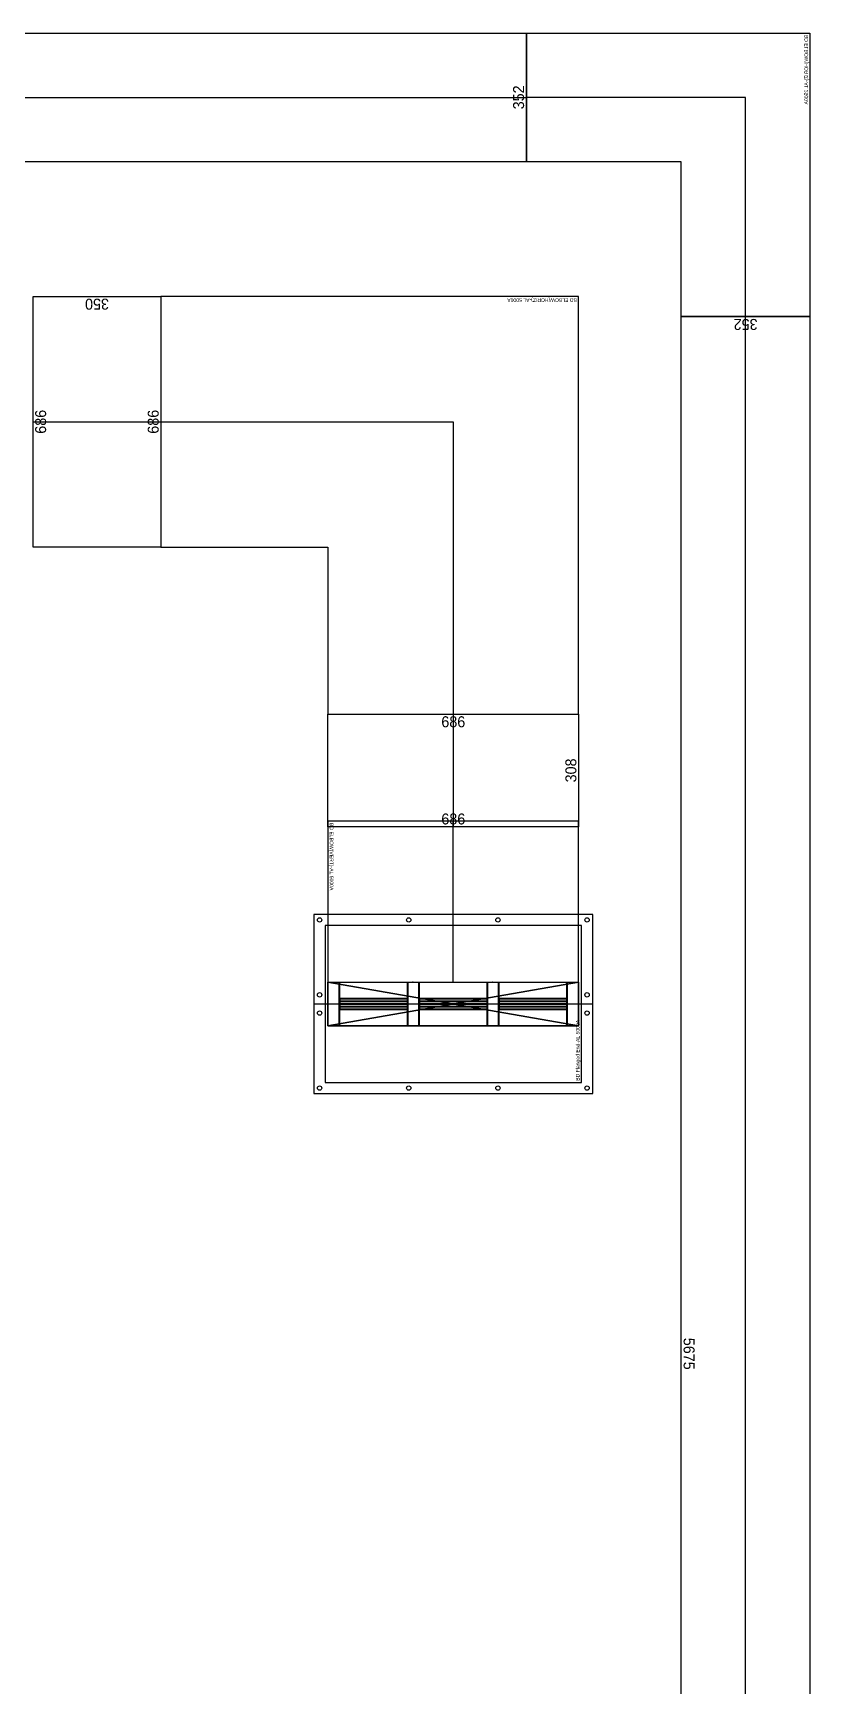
# Model space of a CAD drawing. Header units: millimetres. Extents: x 28486 to 374549, y -351975 to 868946.
# Drawn here: x 128954 to 131080, y 830939 to 835461 of the extents above; entities that cross this region are included whole.
import ezdxf
from ezdxf.enums import TextEntityAlignment as Align

# ---------------------------------------------------------------- set-up
doc = ezdxf.new("R2010")
doc.units = ezdxf.units.MM
doc.header["$LTSCALE"] = 150
doc.layers.get('Defpoints').update_dxf_attribs({"color": 150})
doc.layers.add('-----27 Bus Duct_LV_380-220V', color=200, linetype='Continuous')
doc.styles.add('ELEC', font='')
doc.styles.get("Standard").update_dxf_attribs({"font": ''})
doc.styles.get('ELEC').set_extended_font_data('Dotum')
doc.styles.get('Standard').set_extended_font_data('Dotum')
doc.dimstyles.new('전기통신참고용-치수', dxfattribs={"dimscale": 15, "dimtxt": 2, "dimasz": 0, "dimexe": 0, "dimexo": 0, "dimgap": 0.4, "dimtad": 4, "dimdec": 0, "dimzin": 0, "dimdsep": 46, "dimtxsty": 'Standard', "dimblk": 'NONE', "dimcen": 0, "dimse1": 1, "dimse2": 1, "dimsd1": 1, "dimsd2": 1, "dimclrd": 8, "dimclre": 8, "dimclrt": 8, "dimadec": 0, "dimazin": 0, "dimtfac": 1, "dimtdec": 0, "dimtix": 1, "dimtmove": 2, "dimatfit": 0, "dimldrblk": 'NONE', "dimfxl": 2, "dimtolj": 1, "dimtzin": 0, "dimarcsym": 0})

# ---------------------------------------------------------------- blocks, each defined once
blk = doc.blocks.new('*D944')
at = {"layer": 'Defpoints', "color": 0, "transparency": 16777216}
for p in [(0, 62.2), (352, 62.2), (352, 62.2)]:
    blk.add_point(p, dxfattribs=at)
at = {"color": 0, "transparency": 16777216, "insert": (176, 41.2), "char_height": 30, "attachment_point": 5}
blk.add_mtext('\\A1;{\\C0;352}', dxfattribs=at)
blk = doc.blocks.new('_None')
blk = doc.blocks.new('*D945')
at = {"layer": 'Defpoints', "color": 0, "transparency": 16777216}
for p in [(352, 62.2), (352, 62.2), (352, -5613.2)]:
    blk.add_point(p, dxfattribs=at)
at = {"color": 0, "transparency": 16777216, "insert": (331, -2775.5), "char_height": 30, "attachment_point": 5, "rotation": 90}
blk.add_mtext('\\A1;{\\C0;5675}', dxfattribs=at)
blk = doc.blocks.new('*D946')
at = {"layer": 'Defpoints', "color": 0, "transparency": 16777216}
for p in [(0, -5613.2), (352, -5613.2), (352, -5613.2)]:
    blk.add_point(p, dxfattribs=at)
at = {"color": 0, "transparency": 16777216, "insert": (176, -5592.1), "char_height": 30, "attachment_point": 5}
blk.add_mtext('\\A1;{\\C0;352}', dxfattribs=at)
blk = doc.blocks.new('*U79')
at = {"color": 0}
blk.add_line((0, 381.5), (0, -381.5), dxfattribs=at)
at = {"color": 1}
for p, q in [((60, 343), (-60, -343)), ((-60, 343), (60, -343))]:
    blk.add_line(p, q, dxfattribs=at)
at = {"color": 0}
for points in [[(-245, -381.5), (245, -381.5), (245, 381.5), (-245, 381.5)], [(-215, -350.5), (215, -350.5), (215, 350.5), (-215, 350.5)]]:
    blk.add_lwpolyline(points, close=True, dxfattribs=at)
at = {"color": 1}
blk.add_lwpolyline([(60, -343), (-60, -343), (-60, 343), (60, 343)], close=True, dxfattribs=at)
for points in [[(-60, 123, -0.4142136), (-58, 125), (-17.2, 125, 0.4142136), (-16.2, 126), (-16.2, 310, 0.4142136), (-17.2, 311), (-58, 311, -0.4142136), (-60, 313), (-60, 343, -0.4142136), (-59, 342), (-59, 313, 0.4142136), (-58, 312), (58, 312, 0.4142136), (59, 313), (59, 342, -0.4142136), (60, 343), (60, 313, -0.4142136), (58, 311), (17.2, 311, 0.4142136), (16.2, 310), (16.2, 126, 0.4142136), (17.2, 125), (58, 125, -0.4142136), (60, 123), (60, 111, -0.4142136), (59, 112), (59, 123, 0.4142136), (58, 124), (-58, 124, 0.4142136), (-59, 123), (-59, 112, -0.4142136), (-60, 111), (-60, 111), (-60, 111), (-60, 111)], [(-15.2, 126), (-15.2, 310, -0.4142136), (-14.2, 311), (14.2, 311, -0.4142136), (15.2, 310), (15.2, 126, -0.4142136), (14.2, 125), (-14.2, 125, -0.4142136)], [(-14.2, 127), (-14.2, 309, -0.4142136), (-13.2, 310), (-8.85, 310, -0.4142136), (-7.85, 309), (-7.85, 127, -0.4142136), (-8.85, 126), (-13.2, 126, -0.4142136)], [(-6.85, 127), (-6.85, 309, -0.4142136), (-5.85, 310), (-1.5, 310, -0.4142136), (-0.5, 309), (-0.5, 127, -0.4142136), (-1.5, 126), (-5.85, 126, -0.4142136)], [(0.5, 127), (0.5, 309, -0.4142136), (1.5, 310), (5.85, 310, -0.4142136), (6.85, 309), (6.85, 127, -0.4142136), (5.85, 126), (1.5, 126, -0.4142136)], [(7.85, 127), (7.85, 309, -0.4142136), (8.85, 310), (13.2, 310, -0.4142136), (14.2, 309), (14.2, 127, -0.4142136), (13.2, 126), (8.85, 126, -0.4142136)], [(-60, -95, -0.4142136), (-58, -93), (-17.2, -93, 0.4142136), (-16.2, -92), (-16.2, 92, 0.4142136), (-17.2, 93), (-58, 93, -0.4142136), (-60, 95), (-60, 109, -0.4142136), (-59, 108), (-59, 95, 0.4142136), (-58, 94), (58, 94, 0.4142136), (59, 95), (59, 108, -0.4142136), (60, 109), (60, 95, -0.4142136), (58, 93), (17.2, 93, 0.4142136), (16.2, 92), (16.2, -92, 0.4142136), (17.2, -93), (58, -93, -0.4142136), (60, -95), (60, -108, -0.4142136), (59, -107), (59, -95, 0.4142136), (58, -94), (-58, -94, 0.4142136), (-59, -95), (-59, -107, -0.4142136), (-60, -108), (-60, -108), (-60, -108), (-60, -108)], [(-15.2, -92), (-15.2, 92, -0.4142136), (-14.2, 93), (14.2, 93, -0.4142136), (15.2, 92), (15.2, -92, -0.4142136), (14.2, -93), (-14.2, -93, -0.4142136)], [(-14.2, -91), (-14.2, 91, -0.4142136), (-13.2, 92), (-8.85, 92, -0.4142136), (-7.85, 91), (-7.85, -91, -0.4142136), (-8.85, -92), (-13.2, -92, -0.4142136)], [(-6.85, -91), (-6.85, 91, -0.4142136), (-5.85, 92), (-1.5, 92, -0.4142136), (-0.5, 91), (-0.5, -91, -0.4142136), (-1.5, -92), (-5.85, -92, -0.4142136)], [(0.5, -91), (0.5, 91, -0.4142136), (1.5, 92), (5.85, 92, -0.4142136), (6.85, 91), (6.85, -91, -0.4142136), (5.85, -92), (1.5, -92, -0.4142136)], [(7.85, -91), (7.85, 91, -0.4142136), (8.85, 92), (13.2, 92, -0.4142136), (14.2, 91), (14.2, -91, -0.4142136), (13.2, -92), (8.85, -92, -0.4142136)], [(-60, -313, -0.4142136), (-58, -311), (-17.2, -311, 0.4142136), (-16.2, -310), (-16.2, -126, 0.4142136), (-17.2, -125), (-58, -125, -0.4142136), (-60, -123), (-60, -110, -0.4142136), (-59, -111), (-59, -123, 0.4142136), (-58, -124), (58, -124, 0.4142136), (59, -123), (59, -111, -0.4142136), (60, -110), (60, -123, -0.4142136), (58, -125), (17.2, -125, 0.4142136), (16.2, -126), (16.2, -310, 0.4142136), (17.2, -311), (58, -311, -0.4142136), (60, -313), (60, -343, -0.4142136), (59, -342), (59, -313, 0.4142136), (58, -312), (-58, -312, 0.4142136), (-59, -313), (-59, -342, -0.4142136), (-60, -343), (-60, -343), (-60, -343), (-60, -343)], [(-15.2, -310), (-15.2, -126, -0.4142136), (-14.2, -125), (14.2, -125, -0.4142136), (15.2, -126), (15.2, -310, -0.4142136), (14.2, -311), (-14.2, -311, -0.4142136)], [(-14.2, -309), (-14.2, -127, -0.4142136), (-13.2, -126), (-8.85, -126, -0.4142136), (-7.85, -127), (-7.85, -309, -0.4142136), (-8.85, -310), (-13.2, -310, -0.4142136)], [(-6.85, -309), (-6.85, -127, -0.4142136), (-5.85, -126), (-1.5, -126, -0.4142136), (-0.5, -127), (-0.5, -309, -0.4142136), (-1.5, -310), (-5.85, -310, -0.4142136)], [(0.5, -309), (0.5, -127, -0.4142136), (1.5, -126), (5.85, -126, -0.4142136), (6.85, -127), (6.85, -309, -0.4142136), (5.85, -310), (1.5, -310, -0.4142136)], [(7.85, -309), (7.85, -127, -0.4142136), (8.85, -126), (13.2, -126, -0.4142136), (14.2, -127), (14.2, -309, -0.4142136), (13.2, -310), (8.85, -310, -0.4142136)]]:
    blk.add_lwpolyline(points, format="xyb", close=True, dxfattribs=at)
at = {"color": 0}
for centre in [(-230, 366), (-25, 366), (25, 366), (230, 366), (-230, 122), (230, 122), (-230, -122), (230, -122), (-230, -366), (-25, -366), (25, -366), (230, -366)]:
    blk.add_circle(centre, 6, dxfattribs=at)
at = {"color": 0, "style": 'ELEC'}
blk.add_text('BD Flanged End-AL 5000A', height=10, dxfattribs=at).set_placement((-210, -340.5), align=Align.MIDDLE_LEFT)
blk = doc.blocks.new('*U69')
at = {"color": 1}
for p, q in [((340, 343), (220, -343)), ((220, 343), (340, -343))]:
    blk.add_line(p, q, dxfattribs=at)
at = {"color": 0}
blk.add_lwpolyline([(-220, -343), (220, -343), (220, 343), (-220, 343)], close=True, dxfattribs=at)
blk.add_lwpolyline([(220, -343), (340, -343), (340, 343), (220, 343)], dxfattribs=at)
at = {"color": 1}
for points in [[(220, 123, -0.4142136), (222, 125), (262.8, 125, 0.4142136), (263.8, 126), (263.8, 310, 0.4142136), (262.8, 311), (222, 311, -0.4142136), (220, 313), (220, 343, -0.4142136), (221, 342), (221, 313, 0.4142136), (222, 312), (338, 312, 0.4142136), (339, 313), (339, 342, -0.4142136), (340, 343), (340, 313, -0.4142136), (338, 311), (297.2, 311, 0.4142136), (296.2, 310), (296.2, 126, 0.4142136), (297.2, 125), (338, 125, -0.4142136), (340, 123), (340, 111, -0.4142136), (339, 112), (339, 123, 0.4142136), (338, 124), (222, 124, 0.4142136), (221, 123), (221, 112, -0.4142136), (220, 111), (220, 111), (220, 111), (220, 111)], [(264.8, 126), (264.8, 310, -0.4142136), (265.8, 311), (294.2, 311, -0.4142136), (295.2, 310), (295.2, 126, -0.4142136), (294.2, 125), (265.8, 125, -0.4142136)], [(265.8, 127), (265.8, 309, -0.4142136), (266.8, 310), (271.15, 310, -0.4142136), (272.15, 309), (272.15, 127, -0.4142136), (271.15, 126), (266.8, 126, -0.4142136)], [(273.15, 127), (273.15, 309, -0.4142136), (274.15, 310), (278.5, 310, -0.4142136), (279.5, 309), (279.5, 127, -0.4142136), (278.5, 126), (274.15, 126, -0.4142136)], [(280.5, 127), (280.5, 309, -0.4142136), (281.5, 310), (285.85, 310, -0.4142136), (286.85, 309), (286.85, 127, -0.4142136), (285.85, 126), (281.5, 126, -0.4142136)], [(287.85, 127), (287.85, 309, -0.4142136), (288.85, 310), (293.2, 310, -0.4142136), (294.2, 309), (294.2, 127, -0.4142136), (293.2, 126), (288.85, 126, -0.4142136)], [(220, -95, -0.4142136), (222, -93), (262.8, -93, 0.4142136), (263.8, -92), (263.8, 92, 0.4142136), (262.8, 93), (222, 93, -0.4142136), (220, 95), (220, 109, -0.4142136), (221, 108), (221, 95, 0.4142136), (222, 94), (338, 94, 0.4142136), (339, 95), (339, 108, -0.4142136), (340, 109), (340, 95, -0.4142136), (338, 93), (297.2, 93, 0.4142136), (296.2, 92), (296.2, -92, 0.4142136), (297.2, -93), (338, -93, -0.4142136), (340, -95), (340, -108, -0.4142136), (339, -107), (339, -95, 0.4142136), (338, -94), (222, -94, 0.4142136), (221, -95), (221, -107, -0.4142136), (220, -108), (220, -108), (220, -108), (220, -108)], [(264.8, -92), (264.8, 92, -0.4142136), (265.8, 93), (294.2, 93, -0.4142136), (295.2, 92), (295.2, -92, -0.4142136), (294.2, -93), (265.8, -93, -0.4142136)], [(265.8, -91), (265.8, 91, -0.4142136), (266.8, 92), (271.15, 92, -0.4142136), (272.15, 91), (272.15, -91, -0.4142136), (271.15, -92), (266.8, -92, -0.4142136)], [(273.15, -91), (273.15, 91, -0.4142136), (274.15, 92), (278.5, 92, -0.4142136), (279.5, 91), (279.5, -91, -0.4142136), (278.5, -92), (274.15, -92, -0.4142136)], [(280.5, -91), (280.5, 91, -0.4142136), (281.5, 92), (285.85, 92, -0.4142136), (286.85, 91), (286.85, -91, -0.4142136), (285.85, -92), (281.5, -92, -0.4142136)], [(287.85, -91), (287.85, 91, -0.4142136), (288.85, 92), (293.2, 92, -0.4142136), (294.2, 91), (294.2, -91, -0.4142136), (293.2, -92), (288.85, -92, -0.4142136)], [(220, -313, -0.4142136), (222, -311), (262.8, -311, 0.4142136), (263.8, -310), (263.8, -126, 0.4142136), (262.8, -125), (222, -125, -0.4142136), (220, -123), (220, -110, -0.4142136), (221, -111), (221, -123, 0.4142136), (222, -124), (338, -124, 0.4142136), (339, -123), (339, -111, -0.4142136), (340, -110), (340, -123, -0.4142136), (338, -125), (297.2, -125, 0.4142136), (296.2, -126), (296.2, -310, 0.4142136), (297.2, -311), (338, -311, -0.4142136), (340, -313), (340, -343, -0.4142136), (339, -342), (339, -313, 0.4142136), (338, -312), (222, -312, 0.4142136), (221, -313), (221, -342, -0.4142136), (220, -343), (220, -343), (220, -343), (220, -343)], [(264.8, -310), (264.8, -126, -0.4142136), (265.8, -125), (294.2, -125, -0.4142136), (295.2, -126), (295.2, -310, -0.4142136), (294.2, -311), (265.8, -311, -0.4142136)], [(265.8, -309), (265.8, -127, -0.4142136), (266.8, -126), (271.15, -126, -0.4142136), (272.15, -127), (272.15, -309, -0.4142136), (271.15, -310), (266.8, -310, -0.4142136)], [(273.15, -309), (273.15, -127, -0.4142136), (274.15, -126), (278.5, -126, -0.4142136), (279.5, -127), (279.5, -309, -0.4142136), (278.5, -310), (274.15, -310, -0.4142136)], [(280.5, -309), (280.5, -127, -0.4142136), (281.5, -126), (285.85, -126, -0.4142136), (286.85, -127), (286.85, -309, -0.4142136), (285.85, -310), (281.5, -310, -0.4142136)], [(287.85, -309), (287.85, -127, -0.4142136), (288.85, -126), (293.2, -126, -0.4142136), (294.2, -127), (294.2, -309, -0.4142136), (293.2, -310), (288.85, -310, -0.4142136)]]:
    blk.add_lwpolyline(points, format="xyb", close=True, dxfattribs=at)
blk.add_lwpolyline([(220, 0), (-220, 0)], dxfattribs=at)
at = {"color": 0, "style": 'ELEC'}
blk.add_text('BD ELBOW(VERT)-AL 5000A', height=10, dxfattribs=at).set_placement((-215, -333), align=Align.MIDDLE_LEFT)
blk = doc.blocks.new('*U74')
at = {"color": 0}
blk.add_lwpolyline([(-343, -343), (800, -343), (800, 343), (343, 343), (343, 800), (-343, 800)], close=True, dxfattribs=at)
at = {"color": 1}
blk.add_lwpolyline([(800, 0), (0, 0), (0, 800)], dxfattribs=at)
at = {"color": 0, "style": 'ELEC'}
blk.add_text('BD ELBOW(HORIZ)-AL 5000A', height=10, dxfattribs=at).set_placement((-338, -333), align=Align.MIDDLE_LEFT)
blk = doc.blocks.new('*D474')
at = {"layer": 'Defpoints', "color": 0, "transparency": 16777216}
for p in [(0, 3950), (686, 3950), (686, 3950)]:
    blk.add_point(p, dxfattribs=at)
at = {"color": 0, "transparency": 16777216, "insert": (343, 3929), "char_height": 30, "attachment_point": 5}
blk.add_mtext('\\A1;{\\C0;686}', dxfattribs=at)
blk = doc.blocks.new('*D475')
at = {"layer": 'Defpoints', "color": 0, "transparency": 16777216}
for p in [(686, 3950), (686, 3950), (686, 3600)]:
    blk.add_point(p, dxfattribs=at)
at = {"color": 0, "transparency": 16777216, "insert": (665, 3775), "char_height": 30, "attachment_point": 5, "rotation": 90}
blk.add_mtext('\\A1;{\\C0;350}', dxfattribs=at)
blk = doc.blocks.new('*D476')
at = {"layer": 'Defpoints', "color": 0, "transparency": 16777216}
for p in [(0, 3600), (686, 3600), (686, 3600)]:
    blk.add_point(p, dxfattribs=at)
at = {"color": 0, "transparency": 16777216, "insert": (343, 3621), "char_height": 30, "attachment_point": 5}
blk.add_mtext('\\A1;{\\C0;686}', dxfattribs=at)
blk = doc.blocks.new('*D924')
at = {"layer": 'Defpoints', "color": 0, "transparency": 16777216}
for p in [(0, 3908), (686, 3908), (686, 3908)]:
    blk.add_point(p, dxfattribs=at)
at = {"color": 0, "transparency": 16777216, "insert": (343, 3887), "char_height": 30, "attachment_point": 5}
blk.add_mtext('\\A1;{\\C0;686}', dxfattribs=at)
blk = doc.blocks.new('*D925')
at = {"layer": 'Defpoints', "color": 0, "transparency": 16777216}
for p in [(686, 3908), (686, 3908), (686, 3600)]:
    blk.add_point(p, dxfattribs=at)
at = {"color": 0, "transparency": 16777216, "insert": (665, 3754), "char_height": 30, "attachment_point": 5, "rotation": 90}
blk.add_mtext('\\A1;{\\C0;308}', dxfattribs=at)
blk = doc.blocks.new('*D926')
at = {"layer": 'Defpoints', "color": 0, "transparency": 16777216}
for p in [(0, 3600), (686, 3600), (686, 3600)]:
    blk.add_point(p, dxfattribs=at)
at = {"color": 0, "transparency": 16777216, "insert": (343, 3621), "char_height": 30, "attachment_point": 5}
blk.add_mtext('\\A1;{\\C0;686}', dxfattribs=at)
blk = doc.blocks.new('*D940')
at = {"layer": 'Defpoints', "color": 0, "transparency": 16777216}
for p in [(0, 409.4), (352, 409.4), (352, 409.4)]:
    blk.add_point(p, dxfattribs=at)
at = {"color": 0, "transparency": 16777216, "insert": (176, 388.3), "char_height": 30, "attachment_point": 5}
blk.add_mtext('\\A1;{\\C0;352}', dxfattribs=at)
blk = doc.blocks.new('*D941')
at = {"layer": 'Defpoints', "color": 0, "transparency": 16777216}
for p in [(352, 409.4), (352, 409.4), (352, -2890.6)]:
    blk.add_point(p, dxfattribs=at)
at = {"color": 0, "transparency": 16777216, "insert": (331, -1240.6), "char_height": 30, "attachment_point": 5, "rotation": 90}
blk.add_mtext('\\A1;{\\C0;3300}', dxfattribs=at)
blk = doc.blocks.new('*D942')
at = {"layer": 'Defpoints', "color": 0, "transparency": 16777216}
for p in [(0, -2890.6), (352, -2890.6), (352, -2890.6)]:
    blk.add_point(p, dxfattribs=at)
at = {"color": 0, "transparency": 16777216, "insert": (176, -2869.6), "char_height": 30, "attachment_point": 5}
blk.add_mtext('\\A1;{\\C0;352}', dxfattribs=at)
blk = doc.blocks.new('*U65')
at = {"color": 0}
blk.add_lwpolyline([(-176, -176), (600, -176), (600, 176), (176, 176), (176, 600), (-176, 600)], close=True, dxfattribs=at)
at = {"color": 1}
blk.add_lwpolyline([(600, 0), (0, 0), (0, 600)], dxfattribs=at)
at = {"color": 0, "style": 'ELEC'}
blk.add_text('BD ELBOW(HORIZ)-AL 2500A', height=10, dxfattribs=at).set_placement((-171, -166), align=Align.MIDDLE_LEFT)
blk = doc.blocks.new('*U943')
at = {"color": 1}
blk.add_line((176, 62.2), (176, -5613.2), dxfattribs=at)
at = {"color": 0}
blk.add_lwpolyline([(352, -5613.2), (0, -5613.2), (0, 62.2), (352, 62.2)], close=True, dxfattribs=at)
for base, p1, p2, override, picture, middle in [((352, 62.2), (0, 62.2), (352, 62.2), {"dimtxsty": 'Standard', "dimclrd": 0, "dimclre": 0, "dimclrt": 0}, '*D944', (176, 41.2)), ((352, -5613.2), (0, -5613.2), (352, -5613.2), {"dimtad": 1, "dimtxsty": 'Standard', "dimclrd": 0, "dimclre": 0, "dimclrt": 0}, '*D946', (176, -5592.1))]:
    dim = blk.add_linear_dim(base=base, p1=p1, p2=p2, text='{\\C0;<>}', dimstyle='전기통신참고용-치수', override=override, dxfattribs=at)
    dim.commit()
    dim.dimension.update_dxf_attribs({"geometry": picture, "text_midpoint": middle})
dim = blk.add_linear_dim(base=(352, 62.2), p1=(352, -5613.2), p2=(352, 62.2), angle=90, text='{\\C0;<>}', dimstyle='전기통신참고용-치수', override={"dimtad": 1, "dimtxsty": 'Standard', "dimclrd": 0, "dimclre": 0, "dimclrt": 0}, dxfattribs=at)
dim.commit()
dim.dimension.update_dxf_attribs({"geometry": '*D945', "text_midpoint": (331, -2775.5)})
blk = doc.blocks.new('*U473')
at = {"color": 1}
blk.add_line((343, 3950), (343, 3600), dxfattribs=at)
at = {"color": 0}
blk.add_lwpolyline([(686, 3600), (0, 3600), (0, 3950), (686, 3950)], close=True, dxfattribs=at)
for base, p1, p2, override, picture, middle in [((686, 3950), (0, 3950), (686, 3950), {"dimtxsty": 'Standard', "dimclrd": 0, "dimclre": 0, "dimclrt": 0}, '*D474', (343, 3929)), ((686, 3600), (0, 3600), (686, 3600), {"dimtad": 1, "dimtxsty": 'Standard', "dimclrd": 0, "dimclre": 0, "dimclrt": 0}, '*D476', (343, 3621))]:
    dim = blk.add_linear_dim(base=base, p1=p1, p2=p2, text='{\\C0;<>}', dimstyle='전기통신참고용-치수', override=override, dxfattribs=at)
    dim.commit()
    dim.dimension.update_dxf_attribs({"geometry": picture, "text_midpoint": middle})
dim = blk.add_linear_dim(base=(686, 3950), p1=(686, 3600), p2=(686, 3950), angle=90, text='{\\C0;<>}', dimstyle='전기통신참고용-치수', override={"dimtad": 1, "dimtxsty": 'Standard', "dimclrd": 0, "dimclre": 0, "dimclrt": 0}, dxfattribs=at)
dim.commit()
dim.dimension.update_dxf_attribs({"geometry": '*D475', "text_midpoint": (665, 3775)})
blk = doc.blocks.new('*U923')
at = {"color": 1}
blk.add_line((343, 3908), (343, 3600), dxfattribs=at)
at = {"color": 0}
blk.add_lwpolyline([(686, 3600), (0, 3600), (0, 3908), (686, 3908)], close=True, dxfattribs=at)
for base, p1, p2, override, picture, middle in [((686, 3908), (0, 3908), (686, 3908), {"dimtxsty": 'Standard', "dimclrd": 0, "dimclre": 0, "dimclrt": 0}, '*D924', (343, 3887)), ((686, 3600), (0, 3600), (686, 3600), {"dimtad": 1, "dimtxsty": 'Standard', "dimclrd": 0, "dimclre": 0, "dimclrt": 0}, '*D926', (343, 3621))]:
    dim = blk.add_linear_dim(base=base, p1=p1, p2=p2, text='{\\C0;<>}', dimstyle='전기통신참고용-치수', override=override, dxfattribs=at)
    dim.commit()
    dim.dimension.update_dxf_attribs({"geometry": picture, "text_midpoint": middle})
dim = blk.add_linear_dim(base=(686, 3908), p1=(686, 3600), p2=(686, 3908), angle=90, text='{\\C0;<>}', dimstyle='전기통신참고용-치수', override={"dimtad": 1, "dimtxsty": 'Standard', "dimclrd": 0, "dimclre": 0, "dimclrt": 0}, dxfattribs=at)
dim.commit()
dim.dimension.update_dxf_attribs({"geometry": '*D925', "text_midpoint": (665, 3754)})
blk = doc.blocks.new('*U939')
at = {"color": 1}
blk.add_line((176, 409.4), (176, -2890.6), dxfattribs=at)
at = {"color": 0}
blk.add_lwpolyline([(352, -2890.6), (0, -2890.6), (0, 409.4), (352, 409.4)], close=True, dxfattribs=at)
for base, p1, p2, override, picture, middle in [((352, 409.4), (0, 409.4), (352, 409.4), {"dimtxsty": 'Standard', "dimclrd": 0, "dimclre": 0, "dimclrt": 0}, '*D940', (176, 388.3)), ((352, -2890.6), (0, -2890.6), (352, -2890.6), {"dimtad": 1, "dimtxsty": 'Standard', "dimclrd": 0, "dimclre": 0, "dimclrt": 0}, '*D942', (176, -2869.6))]:
    dim = blk.add_linear_dim(base=base, p1=p1, p2=p2, text='{\\C0;<>}', dimstyle='전기통신참고용-치수', override=override, dxfattribs=at)
    dim.commit()
    dim.dimension.update_dxf_attribs({"geometry": picture, "text_midpoint": middle})
dim = blk.add_linear_dim(base=(352, 409.4), p1=(352, -2890.6), p2=(352, 409.4), angle=90, text='{\\C0;<>}', dimstyle='전기통신참고용-치수', override={"dimtad": 1, "dimtxsty": 'Standard', "dimclrd": 0, "dimclre": 0, "dimclrt": 0}, dxfattribs=at)
dim.commit()
dim.dimension.update_dxf_attribs({"geometry": '*D941', "text_midpoint": (331, -1240.6)})

msp = doc.modelspace()

# ---------------------------------------------------------------- block references
at = {"layer": '-----27 Bus Duct_LV_380-220V'}
for name, p, rotation in [('*U939', (127412.9, 835109.4), 89.99999999999999), ('*U473', (132903.6, 834054.8), 90), ('*U74', (130103.6, 834397.8), 180), ('*U943', (131079.6, 829072.2), 180), ('*U69', (130103.6, 833084.8), 270), ('*U79', (130103.6, 832804.8), 90)]:
    msp.add_blockref(name, p, dxfattribs=dict(at, rotation=rotation))
at = {"layer": '-----27 Bus Duct_LV_380-220V', "xscale": -1, "rotation": 90}
msp.add_blockref('*U65', (130903.6, 835285.4), dxfattribs=at)
at = {"layer": '-----27 Bus Duct_LV_380-220V'}
msp.add_blockref('*U923', (129760.6, 829689.8), dxfattribs=at)

doc.saveas('drawing.dxf')
